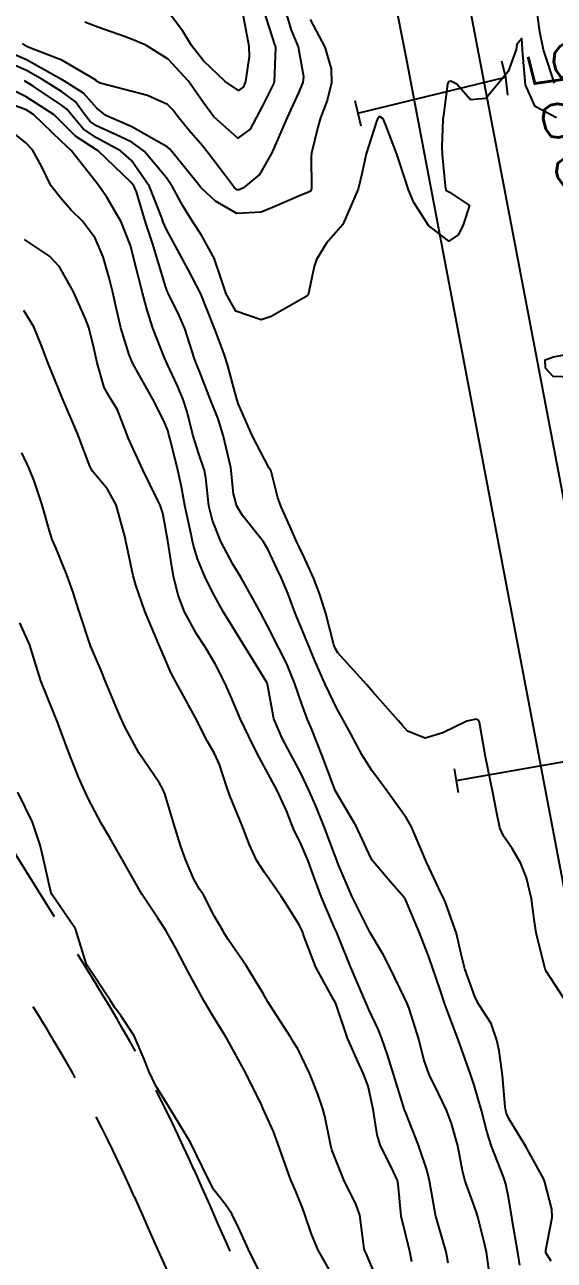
# Model space of a CAD drawing. Header units: metres. Extents: x 298520 to 308411, y 7433745 to 7450750.
# Drawn here: x 300845.5 to 300875.5, y 7447466.7 to 7447536.5 of the extents above; entities that cross this region are included whole.
import ezdxf
from ezdxf.enums import TextEntityAlignment as Align

# ---------------------------------------------------------------- set-up
doc = ezdxf.new("R2010")
doc.units = ezdxf.units.M
doc.header["$LTSCALE"] = 10
doc.linetypes.add('DASHED', pattern=[0.75, 0.5, -0.25])
for name, color, linetype in [('Cotas', 45, 'Continuous'), ('Curvas de Nivel 1m', 11, 'Continuous'), ('Curvas de Nivel 5m', 15, 'Continuous'), ('Linha Férrea', 251, 'TRACKS'), ('Pórtico', 62, 'Continuous'), ('Vias Secundárias', 230, 'DASHED')]:
    doc.layers.add(name, color=color, linetype=linetype)
doc.styles.add('Style-STANDARD', font='STANDARD.shx')
doc.linetypes.add('TRACKS', pattern='A,0.15,[130,ltypeshp.shx,S=0.25,R=0,X=0,Y=0],0.15', length=0.3)

msp = doc.modelspace()

# ---------------------------------------------------------------- linework, layer by layer
at = {"layer": 'Curvas de Nivel 1m', "flags": 128}
for points, elevation in [([(300859.08, 7447537.276), (300859.674, 7447535.387), (300859.71, 7447535.306), (300859.725, 7447535.269), (300859.734, 7447535.207), (300859.661, 7447533.27), (300859.642, 7447533.204), (300858.994, 7447531.912), (300858.665, 7447531.28), (300858.305, 7447530.594), (300857.611, 7447530.09), (300856.245, 7447531.304), (300855.631, 7447532.149), (300855.151, 7447532.83), (300854.802, 7447533.323), (300853.661, 7447534.562), (300852.411, 7447535.353), (300851.676, 7447535.658), (300851.201, 7447535.841), (300849.683, 7447536.357), (300848.945, 7447536.65)], 686), ([(300857.888, 7447537.091), (300858.228, 7447535.284), (300858.245, 7447534.703), (300858.044, 7447533.286), (300857.933, 7447532.995), (300857.638, 7447532.786), (300856.888, 7447533.298), (300855.66, 7447534.456), (300854.981, 7447535.32), (300854.493, 7447536.139), (300853.692, 7447537.212)], 687), ([(300875.525, 7447533.192), (300874.887, 7447535.082), (300874.692, 7447536.094), (300874.562, 7447537.087)], 684), ([(300861.689, 7447536.799), (300862.528, 7447535.231), (300862.881, 7447534.001), (300862.898, 7447533.227), (300862.651, 7447532.211), (300862.291, 7447531.233), (300862.138, 7447530.714), (300861.78, 7447529.238), (300861.761, 7447529.078), (300861.773, 7447527.238), (300861.71, 7447527.1), (300861.571, 7447527.024), (300861.222, 7447526.897), (300859.562, 7447526.168), (300858.932, 7447525.903), (300857.558, 7447525.833), (300856.343, 7447526.524), (300855.572, 7447527.243), (300855.541, 7447527.279), (300855.522, 7447527.311), (300855.234, 7447527.659), (300853.866, 7447529.336), (300853.747, 7447529.48), (300853.605, 7447529.597), (300853.013, 7447529.941), (300851.617, 7447530.725), (300850.14, 7447531.375), (300849.627, 7447531.792), (300848.88, 7447532.636), (300847.643, 7447533.399), (300847.624, 7447533.41), (300845.659, 7447534.515), (300843.811, 7447535.317)], 684), ([(300875.625, 7447531.238), (300874.419, 7447531.877), (300873.87, 7447533.097), (300873.716, 7447535.055), (300873.708, 7447535.099), (300873.702, 7447535.128), (300873.679, 7447535.728), (300873.396, 7447535.383), (300873.34, 7447535.103), (300872.9, 7447533.861), (300872.279, 7447533.114), (300871.988, 7447532.768), (300871.635, 7447532.342), (300870.766, 7447532.265), (300869.996, 7447533.145), (300869.645, 7447533.311), (300869.517, 7447533.279), (300869.464, 7447533.152), (300869.255, 7447531.525), (300869.208, 7447531.154), (300869.137, 7447529.625), (300869.163, 7447529.154), (300869.328, 7447527.401), (300869.365, 7447527.152), (300869.572, 7447527.032), (300870.714, 7447526.282), (300870.337, 7447525.138), (300870.065, 7447524.622), (300869.54, 7447524.26), (300868.393, 7447525.162), (300867.566, 7447526.448), (300867.267, 7447527.173), (300867.116, 7447527.638), (300866.601, 7447529.18), (300865.978, 7447530.827), (300865.818, 7447531.188), (300865.624, 7447531.308), (300865.514, 7447531.192), (300865.457, 7447531.029), (300864.862, 7447529.201), (300864.635, 7447528.157), (300864.416, 7447527.207), (300863.553, 7447525.22), (300862.614, 7447524.152), (300862.048, 7447523.235), (300861.918, 7447522.837), (300861.58, 7447521.239), (300861.545, 7447521.197), (300861.502, 7447521.167), (300861.331, 7447521.073), (300859.49, 7447520.007), (300858.933, 7447519.831), (300857.493, 7447520.314), (300856.94, 7447521.296), (300856.662, 7447522.148), (300856.269, 7447523.303), (300855.542, 7447524.599), (300855.071, 7447525.317), (300854.504, 7447526.267), (300853.915, 7447527.335), (300853.58, 7447527.84), (300852.302, 7447529.353), (300851.608, 7447529.865), (300850.692, 7447530.289), (300849.617, 7447530.792), (300849.262, 7447531.028), (300848.978, 7447531.39), (300848.402, 7447532.17), (300847.636, 7447532.731), (300846.515, 7447533.421), (300845.65, 7447533.923), (300844.808, 7447534.291)], 683), ([(300876.301, 7447481.061), (300875.052, 7447483.007), (300875.015, 7447483.08), (300874.995, 7447483.139), (300874.499, 7447485.086), (300874.383, 7447485.784), (300874.212, 7447487.089), (300873.928, 7447488.274), (300873.622, 7447489.095), (300873.131, 7447489.93), (300872.645, 7447490.614), (300872.431, 7447491.107), (300872.245, 7447492.021), (300872.028, 7447493.111), (300871.725, 7447494.578), (300871.622, 7447495.116), (300871.274, 7447497.058), (300871.253, 7447497.12), (300871.214, 7447497.178), (300871.088, 7447497.249), (300870.551, 7447497.13), (300869.206, 7447496.475), (300868.195, 7447496.168), (300867.207, 7447496.567), (300866.918, 7447496.882), (300866.673, 7447497.178), (300865.237, 7447498.789), (300864.878, 7447499.204), (300863.261, 7447500.99), (300863.125, 7447501.221), (300863.045, 7447501.443), (300862.58, 7447503.227), (300862.246, 7447504.288), (300861.878, 7447505.234), (300861.325, 7447506.481), (300861.077, 7447506.991), (300860.951, 7447507.246), (300860.614, 7447507.981), (300860.048, 7447509.26), (300859.869, 7447509.763), (300859.484, 7447511.268), (300859.452, 7447511.337), (300859.386, 7447511.445), (300858.408, 7447513.28), (300857.633, 7447515.086), (300857.565, 7447515.289), (300857.437, 7447515.748), (300857.013, 7447517.294), (300856.816, 7447517.943), (300856.314, 7447519.302), (300855.522, 7447521.29), (300855.516, 7447521.31), (300855.503, 7447521.335), (300854.818, 7447522.622), (300854.447, 7447523.326), (300853.547, 7447524.968), (300853.383, 7447525.342), (300853.31, 7447525.587), (300852.603, 7447527.35), (300851.595, 7447528.835), (300850.96, 7447529.366), (300849.61, 7447530.115), (300848.849, 7447530.626), (300848.193, 7447531.401), (300847.942, 7447531.721), (300847.628, 7447531.962), (300846.038, 7447533.027), (300845.641, 7447533.282), (300845.544, 7447533.334)], 682), ([(300875.32, 7447466.609), (300875.029, 7447467.078), (300875.025, 7447467.238), (300875.394, 7447469.072), (300875.361, 7447469.546), (300874.97, 7447471.079), (300874.905, 7447471.252), (300873.895, 7447473.09), (300872.948, 7447474.642), (300872.81, 7447474.961), (300872.772, 7447475.103), (300872.729, 7447475.33), (300872.578, 7447477.106), (300872.385, 7447478.498), (300872.255, 7447479.111), (300871.942, 7447480.046), (300871.235, 7447481.127), (300871.029, 7447481.509), (300870.451, 7447483.136), (300870.24, 7447483.959), (300869.966, 7447485.141), (300869.357, 7447486.88), (300869.236, 7447487.149), (300869.097, 7447487.434), (300868.283, 7447489.158), (300867.631, 7447490.672), (300867.431, 7447491.167), (300867.15, 7447491.65), (300866.049, 7447493.187), (300865.675, 7447493.69), (300865.184, 7447494.347), (300864.642, 7447495.206), (300863.996, 7447496.421), (300863.556, 7447497.217), (300863.222, 7447497.82), (300862.539, 7447499.227), (300861.973, 7447500.515), (300861.674, 7447501.236), (300861.277, 7447502.199), (300860.858, 7447503.247), (300860.429, 7447504.378), (300860.052, 7447505.259), (300859.82, 7447505.765), (300859.328, 7447506.819), (300859.061, 7447507.273), (300857.878, 7447508.762), (300857.545, 7447509.288), (300857.37, 7447509.991), (300857.235, 7447511.291), (300857.202, 7447511.476), (300856.779, 7447513.296), (300856.488, 7447514.234), (300856.069, 7447515.304), (300855.448, 7447516.855), (300855.317, 7447517.177), (300855.26, 7447517.313), (300855.149, 7447517.623), (300854.617, 7447519.323), (300854.268, 7447520.106), (300853.665, 7447521.338), (300853.614, 7447521.449), (300853.507, 7447521.733), (300853.015, 7447523.345), (300852.792, 7447524.09), (300852.386, 7447525.352), (300851.865, 7447527.062), (300851.744, 7447527.358), (300851.576, 7447527.589), (300849.697, 7447529.379), (300849.604, 7447529.44), (300848.416, 7447530.203), (300847.619, 7447531.011), (300847.209, 7447531.414), (300845.633, 7447532.425), (300844.963, 7447532.766)], 681), ([(300871.802, 7447466.162), (300871.666, 7447467.118), (300871.514, 7447467.765), (300871.182, 7447469.126), (300871.114, 7447469.355), (300870.891, 7447469.953), (300870.472, 7447471.134), (300870.322, 7447471.726), (300870.049, 7447473.139), (300869.698, 7447474.39), (300869.4, 7447475.146), (300868.966, 7447476.049), (300868.429, 7447477.156), (300868.133, 7447478.017), (300867.837, 7447479.162), (300867.292, 7447480.896), (300867.183, 7447481.168), (300867.028, 7447481.503), (300866.215, 7447483.183), (300865.821, 7447483.949), (300865.073, 7447485.2), (300864.071, 7447487.21), (300863.281, 7447489.058), (300863.218, 7447489.219), (300863.125, 7447489.472), (300862.479, 7447491.227), (300862.002, 7447492.39), (300861.618, 7447493.236), (300861.182, 7447494.163), (300860.814, 7447494.87), (300860.612, 7447495.249), (300860.116, 7447496.17), (300859.636, 7447497.264), (300859.282, 7447499.229), (300859.273, 7447499.27), (300859.264, 7447499.291), (300859.243, 7447499.324), (300858.03, 7447501.282), (300857.281, 7447502.499), (300856.795, 7447503.295), (300856.18, 7447504.425), (300855.744, 7447505.306), (300855.323, 7447506.312), (300855.091, 7447507.074), (300855.04, 7447507.314), (300854.963, 7447507.691), (300854.613, 7447509.321), (300854.427, 7447510.377), (300854.216, 7447511.328), (300853.816, 7447512.924), (300853.706, 7447513.336), (300853.637, 7447513.558), (300853.421, 7447514.119), (300852.805, 7447515.346), (300851.95, 7447516.853), (300851.671, 7447517.358), (300851.46, 7447517.835), (300850.981, 7447519.368), (300850.71, 7447520.586), (300850.54, 7447521.374), (300850.33, 7447522.197), (300849.989, 7447523.383), (300849.539, 7447524.441), (300848.814, 7447525.391), (300848.183, 7447526.025), (300847.566, 7447526.709), (300847.034, 7447527.415), (300846.497, 7447528.513), (300845.994, 7447529.426), (300845.607, 7447529.823), (300844.723, 7447530.552)], 679), ([(300869.5, 7447466.497), (300869.393, 7447467.145), (300868.88, 7447468.9), (300868.814, 7447469.151), (300868.794, 7447469.24), (300868.453, 7447471.154), (300868.294, 7447471.774), (300867.83, 7447473.161), (300867.115, 7447475.005), (300867.042, 7447475.169), (300866.956, 7447475.402), (300866.41, 7447477.179), (300866.079, 7447478.269), (300865.748, 7447479.189), (300865.537, 7447479.721), (300865.019, 7447480.845), (300864.862, 7447481.202), (300864.734, 7447481.497), (300864.003, 7447483.211), (300863.258, 7447485.031), (300863.178, 7447485.219), (300863.075, 7447485.451), (300862.323, 7447487.228), (300861.842, 7447488.503), (300861.576, 7447489.235), (300861.133, 7447490.292), (300860.812, 7447490.917), (300860.672, 7447491.247), (300860.382, 7447492.024), (300859.81, 7447493.26), (300859.589, 7447493.676), (300859.184, 7447494.401), (300858.71, 7447495.275), (300858.222, 7447496.26), (300857.744, 7447497.285), (300857.231, 7447498.486), (300856.865, 7447499.296), (300856.324, 7447500.374), (300855.783, 7447501.305), (300855.274, 7447502.077), (300854.58, 7447503.321), (300854.237, 7447504.261), (300853.976, 7447505.33), (300853.869, 7447505.882), (300853.651, 7447507.335), (300853.356, 7447508.892), (300853.215, 7447509.341), (300853.09, 7447509.618), (300852.24, 7447511.351), (300851.41, 7447513.145), (300851.325, 7447513.361), (300850.79, 7447514.733), (300850.407, 7447515.375), (300850.054, 7447515.996), (300849.641, 7447517.387), (300849.466, 7447518.24), (300849.169, 7447519.393), (300848.998, 7447519.884), (300848.318, 7447521.402), (300847.517, 7447522.812), (300846.948, 7447523.416), (300845.537, 7447524.366)], 678), ([(300867.446, 7447466.572), (300867.328, 7447467.165), (300866.881, 7447469), (300866.847, 7447469.135), (300866.84, 7447469.171), (300866.683, 7447470.955), (300866.633, 7447471.174), (300866.397, 7447471.691), (300865.663, 7447473.189), (300865.492, 7447473.745), (300865.266, 7447475.195), (300864.972, 7447476.499), (300864.721, 7447477.203), (300864.472, 7447477.721), (300863.801, 7447479.212), (300863.178, 7447481.061), (300863.122, 7447481.219), (300863.026, 7447481.409), (300862.024, 7447483.23), (300861.353, 7447484.954), (300861.257, 7447485.238), (300861.077, 7447485.627), (300860.454, 7447486.617), (300860.037, 7447487.256), (300859.112, 7447488.575), (300858.659, 7447489.275), (300858.264, 7447490.146), (300857.823, 7447491.283), (300857.167, 7447492.883), (300857.017, 7447493.292), (300856.568, 7447494.681), (300856.284, 7447495.304), (300855.884, 7447495.994), (300855.213, 7447497.32), (300854.11, 7447499.331), (300853.808, 7447499.891), (300853.261, 7447501.172), (300853.192, 7447501.341), (300853.137, 7447501.469), (300852.346, 7447503.349), (300851.831, 7447504.831), (300851.692, 7447505.356), (300851.33, 7447507.043), (300851.271, 7447507.299), (300851.26, 7447507.361), (300851.246, 7447507.45), (300850.723, 7447509.37), (300850.236, 7447510.241), (300849.382, 7447511.276), (300849.304, 7447511.391), (300849.234, 7447511.543), (300848.537, 7447513.399), (300847.852, 7447514.983), (300847.664, 7447515.408), (300847.439, 7447515.97), (300846.857, 7447517.416), (300846.486, 7447518.401), (300846.07, 7447519.424), (300845.492, 7447520.342)], 677), ([(300876.958, 7447516.568), (300875.448, 7447516.625), (300875, 7447517.085), (300874.983, 7447517.561), (300875.463, 7447517.729), (300876.592, 7447517.937)], 683), ([(300865.656, 7447465.188), (300864.861, 7447467.045), (300864.791, 7447467.201), (300864.759, 7447467.306), (300864.509, 7447469.204), (300864.296, 7447469.799), (300863.608, 7447471.213), (300862.928, 7447472.899), (300862.842, 7447473.221), (300862.526, 7447474.803), (300862.417, 7447475.225), (300862.134, 7447476.06), (300861.657, 7447477.233), (300860.997, 7447478.608), (300860.757, 7447479), (300860.595, 7447479.246), (300859.976, 7447480.219), (300859.308, 7447481.266), (300859.03, 7447481.735), (300858.095, 7447483.28), (300857.068, 7447484.798), (300856.875, 7447485.097), (300856.755, 7447485.295), (300856.286, 7447486.1), (300855.655, 7447487.312), (300855.433, 7447487.642), (300855.112, 7447488.202), (300854.643, 7447489.325), (300854.355, 7447490.103), (300853.983, 7447491.332), (300853.477, 7447493.028), (300853.351, 7447493.338), (300853.176, 7447493.631), (300852.007, 7447495.352), (300851.207, 7447496.817), (300851.041, 7447497.193), (300850.969, 7447497.364), (300850.784, 7447497.802), (300850.126, 7447499.377), (300849.872, 7447500.003), (300849.263, 7447501.39), (300848.618, 7447503.397), (300848.29, 7447504.414), (300847.942, 7447505.404), (300847.328, 7447506.895), (300847.109, 7447507.412), (300846.986, 7447507.766), (300846.513, 7447509.419), (300846.08, 7447510.719), (300845.796, 7447511.426), (300845.396, 7447512.305)], 676), ([(300858.844, 7447465.977), (300858.215, 7447467.276), (300857.65, 7447468.508), (300857.264, 7447469.286), (300856.888, 7447469.828), (300856.245, 7447470.648), (300855.905, 7447471.305), (300854.933, 7447473.32), (300853.709, 7447475.332), (300852.971, 7447476.524), (300852.563, 7447477.344), (300852.315, 7447478.022), (300851.75, 7447479.353), (300851.014, 7447480.458), (300850.627, 7447480.974), (300850.375, 7447481.37), (300849.053, 7447483.39), (300848.427, 7447485.396), (300847.101, 7447487.315), (300847.047, 7447487.411), (300847.024, 7447487.491), (300846.591, 7447489.415), (300846.423, 7447490.124), (300845.989, 7447491.422), (300845.168, 7447493.116)], 674)]:
    msp.add_lwpolyline(points, dxfattribs=dict(at, elevation=elevation))
at = {"layer": 'Curvas de Nivel 5m', "flags": 128}
for points, elevation in [([(300860.308, 7447537.261), (300860.625, 7447536.198), (300861.021, 7447535.25), (300861.322, 7447533.571), (300861.282, 7447533.245), (300861.039, 7447532.651), (300860.394, 7447531.258), (300859.605, 7447529.441), (300859.551, 7447529.323), (300859.529, 7447529.271), (300858.828, 7447528.034), (300857.917, 7447527.287), (300857.684, 7447527.176), (300857.572, 7447527.175), (300857.424, 7447527.291), (300856.846, 7447528.035), (300855.882, 7447529.307), (300855.606, 7447529.654), (300854.842, 7447530.548), (300854.2, 7447531.331), (300853.957, 7447531.665), (300853.629, 7447531.996), (300852.492, 7447532.494), (300851.637, 7447532.734), (300849.817, 7447533.203), (300849.642, 7447533.303), (300849.599, 7447533.337), (300849.548, 7447533.381), (300847.659, 7447534.495), (300845.942, 7447535.154), (300845.671, 7447535.269), (300845.432, 7447535.434)], 685), ([(300873.56, 7447466.385), (300873.45, 7447467.094), (300873.146, 7447468.831), (300873.104, 7447469.098), (300872.895, 7447470.325), (300872.759, 7447470.96), (300872.727, 7447471.103), (300872.637, 7447471.374), (300871.95, 7447473.115), (300871.701, 7447473.879), (300871.392, 7447475.123), (300870.974, 7447476.568), (300870.776, 7447477.132), (300870.664, 7447477.455), (300870.073, 7447479.139), (300869.475, 7447480.689), (300869.311, 7447481.147), (300869.036, 7447482.002), (300868.641, 7447483.154), (300868.404, 7447483.812), (300867.877, 7447485.162), (300867.092, 7447487.055), (300867.048, 7447487.126), (300867.006, 7447487.171), (300866.32, 7447487.966), (300865.266, 7447489.198), (300865.198, 7447489.273), (300865.125, 7447489.402), (300864.305, 7447491.208), (300863.171, 7447493.115), (300863.114, 7447493.221), (300863.072, 7447493.323), (300862.363, 7447495.228), (300861.783, 7447496.658), (300861.543, 7447497.237), (300861.226, 7447498.091), (300860.823, 7447499.246), (300860.369, 7447500.368), (300859.921, 7447501.26), (300859.282, 7447502.517), (300858.892, 7447503.274), (300858.407, 7447504.173), (300857.774, 7447505.285), (300857.32, 7447506.01), (300856.642, 7447507.297), (300856.171, 7447508.481), (300855.967, 7447509.304), (300855.799, 7447510.886), (300855.722, 7447511.307), (300855.397, 7447512.256), (300855.06, 7447513.315), (300854.734, 7447514.629), (300854.516, 7447515.324), (300854.196, 7447516.084), (300853.617, 7447517.338), (300853.458, 7447517.682), (300852.791, 7447519.347), (300852.475, 7447520.369), (300852.21, 7447521.353), (300851.758, 7447523.12), (300851.702, 7447523.358), (300851.533, 7447524.02), (300851.011, 7447525.365), (300850.223, 7447526.717), (300849.759, 7447527.378), (300849.577, 7447527.626), (300848.172, 7447529.401), (300847.876, 7447529.676), (300847.608, 7447529.919), (300846.046, 7447531.426), (300845.625, 7447531.685), (300844.342, 7447532.161)], 680), ([(300862.845, 7447466.013), (300862.159, 7447467.231), (300861.771, 7447468.136), (300861.403, 7447469.242), (300861.269, 7447469.626), (300860.896, 7447470.52), (300860.584, 7447471.253), (300860.393, 7447471.773), (300859.873, 7447473.261), (300859.618, 7447473.938), (300859.02, 7447475.269), (300858.955, 7447475.414), (300858.035, 7447477.279), (300857.002, 7447479.164), (300856.953, 7447479.242), (300856.925, 7447479.291), (300856.185, 7447480.473), (300855.705, 7447481.31), (300855.041, 7447482.513), (300854.604, 7447483.324), (300854.091, 7447484.302), (300853.518, 7447485.336), (300853.083, 7447486), (300852.183, 7447487.349), (300851.122, 7447489.223), (300851.073, 7447489.312), (300851.047, 7447489.361), (300850.345, 7447490.582), (300849.871, 7447491.379), (300849.163, 7447492.722), (300848.858, 7447493.393), (300848.602, 7447493.973), (300848.023, 7447495.402), (300847.324, 7447497.296), (300847.276, 7447497.409), (300847.215, 7447497.556), (300846.463, 7447499.418), (300846.108, 7447500.568), (300845.837, 7447501.424), (300845.282, 7447502.694)], 675)]:
    msp.add_lwpolyline(points, dxfattribs=dict(at, elevation=elevation))
at = {"layer": 'Linha Férrea', "flags": 128}
for points in [[(298729.261, 7450749.95), (298734.809, 7450730.65), (298742.343, 7450703.451), (298750.119, 7450676.237), (298757.889, 7450649.199), (298765.189, 7450623.712), (298769.985, 7450606.424), (298776.494, 7450583.287), (298783.055, 7450560.248), (298788.164, 7450542.214), (298793.821, 7450521.584), (298798.125, 7450506.606), (298804.386, 7450484.418), (298809.295, 7450466.837), (298814.551, 7450448.858), (298819.559, 7450431.225), (298826.267, 7450408.649), (298831.926, 7450389.314), (298837.135, 7450370.779), (298842.092, 7450352.398), (298847.802, 7450331.823), (298852.149, 7450316.412), (298858.34, 7450294.769), (298862.969, 7450278.965), (298867.952, 7450260.088), (298870.924, 7450249.95), (298873.722, 7450238.982), (298878.355, 7450222.697), (298882.025, 7450210.358), (298885.603, 7450197.651), (298890.189, 7450181.049), (298894.637, 7450166.006), (298898.995, 7450149.812), (298904.361, 7450131.79), (298908.122, 7450117.709), (298911.93, 7450103.946), (298916.104, 7450089.039), (298920.554, 7450073.399), (298923.212, 7450064.319), (298926.468, 7450052.577), (298930.321, 7450038.956), (298934.723, 7450023.223), (298938.252, 7450011.622), (298941.509, 7449999.193), (298944.399, 7449989.651), (298947.701, 7449977.682), (298952.335, 7449961.49), (298956.967, 7449946.581), (298961.92, 7449929.017), (298965.909, 7449915.258), (298970.082, 7449900.905), (298973.936, 7449887.787), (298977.788, 7449874.853), (298981.549, 7449862.469), (298986.366, 7449847.197), (298989.852, 7449836.37), (298994.575, 7449822.337), (298999.437, 7449807.292), (299004.068, 7449794.269), (299008.7, 7449781.657), (299013.057, 7449770.328), (299018.285, 7449757.718), (299022.322, 7449748.037), (299026.817, 7449737.63), (299031.861, 7449726.852), (299036.814, 7449716.896), (299043.096, 7449705.205), (299047.821, 7449696.534), (299054.335, 7449685.572), (299060.664, 7449675.852), (299069.469, 7449663.104), (299077.541, 7449652.872), (299085.429, 7449643.336), (299089.832, 7449637.784), (299098.728, 7449628.561), (299107.993, 7449618.793), (299117.442, 7449610.031), (299127.077, 7449601.223), (299138.453, 7449591.782), (299150.409, 7449582.651), (299162.779, 7449573.982), (299174.004, 7449567.002), (299185.962, 7449560.295), (299199.698, 7449553.222), (299213.253, 7449547.024), (299227.033, 7449541.5), (299241.999, 7449536.525), (299258.424, 7449531.831), (299277.224, 7449527.814), (299295.935, 7449525.032), (299311.589, 7449523.57), (299326.876, 7449522.883), (299340.975, 7449522.747), (299353.572, 7449523.111), (299369.274, 7449524.069), (299382.826, 7449525.211), (299396.609, 7449526.717), (299414.178, 7449529.501), (299430.969, 7449532.603), (299440.142, 7449534.839), (299451.094, 7449537.487), (299469.666, 7449542.917), (299486.963, 7449547.755), (299510.376, 7449554.83), (299531.414, 7449561.037), (299544.903, 7449564.894), (299559.186, 7449569.068), (299590.197, 7449576.665), (299616.417, 7449582.259), (299645.03, 7449585.805), (299675.251, 7449587.635), (299705.522, 7449586.259), (299732.882, 7449582.825), (299762.581, 7449576.088), (299791.888, 7449566.944), (299816.217, 7449556.896), (299840.774, 7449544.781), (299859.676, 7449534.387), (299878.529, 7449521.308), (299897.376, 7449507.135), (299919.538, 7449486.991), (299927.658, 7449478.626), (299947.133, 7449456.962), (299961.499, 7449437.961), (299971.137, 7449424.784), (299981.869, 7449408.322), (299997.595, 7449383.682), (300016.228, 7449354.96), (300035.864, 7449324.687), (300055.136, 7449295.587), (300073.232, 7449268.397), (300085.868, 7449249.95), (300089.501, 7449244.778), (300101.211, 7449227.647), (300111.197, 7449214.14), (300124.752, 7449194.736), (300135.909, 7449179.759), (300148.296, 7449162.129), (300160.805, 7449144.566), (300173.129, 7449128.481), (300185.523, 7449112.088), (300198.402, 7449095.758), (300207.462, 7449083.98), (300220.094, 7449068.515), (300233.468, 7449051.744), (300246.778, 7449035.349), (300263.478, 7449015.076), (300277.526, 7448998.444), (300292.814, 7448981.501), (300306.688, 7448964.856), (300324.623, 7448944.393), (300340.398, 7448926.517), (300357.9, 7448907.843), (300372.755, 7448891.817), (300392.041, 7448871.054), (300410.717, 7448852.066), (300427.475, 7448834.137), (300439.245, 7448822.858), (300454.898, 7448806.525), (300473.448, 7448788.164), (300493.111, 7448768.808), (300511.705, 7448749.95), (300518.198, 7448743.612), (300525.672, 7448735.984), (300530.889, 7448730.361), (300538.141, 7448723.284), (300543.771, 7448717.624), (300548.924, 7448711.903), (300554.778, 7448706.093), (300562.444, 7448698.573), (300570.483, 7448690.198), (300580.06, 7448680.508), (300590.013, 7448670.628), (300599.102, 7448661.391), (300608.565, 7448651.702), (300616.68, 7448643.32), (300625.581, 7448633.859), (300633.62, 7448625.859), (300641.21, 7448617.858), (300649.582, 7448609.897), (300659.386, 7448599.72), (300667.387, 7448591.231), (300676.098, 7448582.784), (300683.871, 7448574.669), (300691.725, 7448567.153), (300703.33, 7448554.876), (300711.744, 7448546.351), (300718.093, 7448539.767), (300726.506, 7448530.983), (300733.153, 7448523.695), (300741.152, 7448514.418), (300747.426, 7448507.242), (300750.054, 7448504.018), (300758.169, 7448493.99), (300764.854, 7448485.238), (300772.251, 7448475.55), (300781.114, 7448462.855), (300788.178, 7448452.147), (300795.99, 7448439.115), (300802.712, 7448427.661), (300809.137, 7448414.665), (300814.959, 7448402.42), (300819.763, 7448391.601), (300824.722, 7448378.533), (300829.079, 7448366.59), (300833.249, 7448353.858), (300836.592, 7448342.438), (300839.822, 7448330.572), (300842.678, 7448317.912), (300845.758, 7448304.202), (300848.387, 7448291.169), (300849.927, 7448279.903), (300851.843, 7448266.756), (300852.632, 7448254.174), (300852.974, 7448249.95), (300853.718, 7448237.64), (300853.896, 7448226.066), (300854.164, 7448215.145), (300853.836, 7448203.832), (300853.598, 7448192.905), (300852.795, 7448182.25), (300851.991, 7448170.79), (300850.801, 7448159.302), (300849.223, 7448146.768), (300848.151, 7448135.486), (300846.96, 7448124.114), (300845.442, 7448113.546), (300844.222, 7448102.204), (300842.288, 7448090.385), (300840.978, 7448078.33), (300839.608, 7448068.386), (300838.209, 7448056.39), (300836.541, 7448045.166), (300835.023, 7448032.665), (300833.535, 7448020.341), (300832.284, 7448009.205), (300831.094, 7447998.637), (300829.874, 7447985.926), (300828.432, 7447973.713), (300826.546, 7447955.639), (300825.162, 7447943.391), (300824.986, 7447942.247), (300823.836, 7447930.96), (300822.657, 7447919.829), (300821.593, 7447909.075), (300820.243, 7447895.408), (300819.533, 7447885.934), (300818.679, 7447872.07), (300818.298, 7447858.799), (300817.927, 7447851.916), (300817.786, 7447841.862), (300817.933, 7447833.489), (300818.516, 7447815.843), (300820.361, 7447795.876), (300822.449, 7447776.733), (300825.922, 7447758.996), (300827.722, 7447750.217), (300828.687, 7447743.229), (300830.467, 7447731.539), (300833.751, 7447711.152), (300838.977, 7447681.969), (300842.161, 7447664.851), (300846.249, 7447643.566), (300856.898, 7447587.933), (300861.3, 7447564.706), (300863.731, 7447552.015), (300867.081, 7447534.8), (300870.251, 7447518.153), (300879.139, 7447471.406), (300882.717, 7447452.426), (300886.196, 7447433.436), (300890.621, 7447408.952), (300893.065, 7447393.996), (300894.895, 7447382.534), (300896.018, 7447374.923), (300897.056, 7447367.88), (300898.671, 7447355.202), (300899.884, 7447344.173), (300901.155, 7447328.57), (300902.425, 7447306.17), (300902.632, 7447290.927), (300902.643, 7447274.906), (300901.209, 7447249.806), (300899.894, 7447235.454), (300897.424, 7447214.973), (300896.24, 7447207.108, -0.017609), (300893.245, 7447191.067), (300890.79, 7447180.008), (300886.347, 7447162.337), (300883.122, 7447151.267), (300877.521, 7447133.871), (300873.858, 7447123.752), (300865.532, 7447103.056), (300859.822, 7447090.388), (300850.503, 7447071.406), (300846.315, 7447063.106), (300836.805, 7447045.834), (300827.664, 7447031.197), (300815.395, 7447013.014), (300803.069, 7446996.228), (300792.968, 7446983.245), (300781.446, 7446969.292), (300759.63, 7446945.435), (300748.36, 7446933.669), (300737.301, 7446922.447), (300720.178, 7446905.644), (300707.821, 7446893.561), (300697.057, 7446883.028), (300686.376, 7446872.224), (300676.506, 7446862.329), (300660.145, 7446845.845), (300651.989, 7446837.638), (300637.917, 7446823.835), (300624.102, 7446810.419), (300614.955, 7446801.573), (300610.107, 7446796.538), (300599.124, 7446785.64, 0.017844), (300588.776, 7446774.611), (300582.973, 7446768.596), (300572.807, 7446757.15), (300570.635, 7446754.423, -0.018804), (300566.868, 7446749.902, -0.021463), (300565.197, 7446747.771, 0.014089), (300560.744, 7446742.236), (300556.818, 7446737.065), (300549.018, 7446726.402), (300544.903, 7446720.152), (300542.989, 7446717.435), (300540.702, 7446714.014), (300534.516, 7446704.131), (300528.813, 7446694.775), (300525.37, 7446688.688), (300519.775, 7446678.443, 0.017217), (300513.559, 7446666.068), (300510.115, 7446659.471), (300505.35, 7446648.44), (300501.39, 7446638.953, 0.017957), (300498.447, 7446631.125), (300492.383, 7446614.647), (300488.086, 7446600.958), (300484.889, 7446590.082), (300482.448, 7446580.533), (300479.028, 7446566.174), (300474.999, 7446546.195), (300472.245, 7446530.076), (300469.723, 7446510.133), (300467.649, 7446494.09), (300465.343, 7446472.628), (300462.509, 7446448.283), (300460.589, 7446427.75), (300458.173, 7446403.459), (300455.716, 7446377.743), (300453.679, 7446357.578), (300451.179, 7446331.957), (300448.408, 7446302.907), (300446.096, 7446278.461), (300443.948, 7446255.986), (300443.327, 7446249.95), (300441.921, 7446236.026), (300439.714, 7446214.959), (300437.145, 7446189.663), (300434.772, 7446164.489), (300432.986, 7446145.942), (300427.675, 7446092.019), (300425.457, 7446069.071), (300422.052, 7446034.05), (300420.454, 7446017.74), (300416.946, 7445981.751), (300414.159, 7445952.95), (300410.686, 7445916.311), (300408.437, 7445891.812), (300405.718, 7445868.171), (300403.766, 7445842.739), (300401.654, 7445818.651), (300400.337, 7445806.143), (300399.876, 7445801.282), (300399.266, 7445794.558)], [(298905.363, 7450145.031), (298910.207, 7450124.873), (298915.002, 7450108.012), (298921.739, 7450085.266), (298926.98, 7450064.83), (298931.003, 7450051.742), (298934.224, 7450039.953), (298937.65, 7450027.983), (298940.458, 7450017.786), (298943.206, 7450008.624), (298945.866, 7449998.811), (298948.85, 7449988.084), (298952.218, 7449977.183), (298954.849, 7449967.637), (298957.892, 7449956.733), (298961.763, 7449943.848), (298964.896, 7449932.558), (298968.973, 7449920.293), (298972.372, 7449908.382), (298975.8, 7449896.208), (298979.287, 7449884.682), (298982.035, 7449875.079), (298985.463, 7449863.464), (298988.891, 7449853.475), (298994.252, 7449836.792), (298999.642, 7449820.007), (299004.122, 7449806.223), (299009.577, 7449791.55), (299017.072, 7449771.922), (299023.852, 7449755.78), (299031.351, 7449735.099), (299042.615, 7449714.768), (299049.157, 7449702.257), (299057.947, 7449687.795), (299067.128, 7449674.025), (299074.388, 7449663.764), (299083.266, 7449652.271), (299093.226, 7449640.21), (299104.865, 7449628.3), (299116.059, 7449616.929), (299127.188, 7449606.965), (299134.846, 7449600.398), (299146.061, 7449590.999), (299159.8, 7449581.134), (299172.881, 7449572.672), (299188.754, 7449563.553), (299203.487, 7449555.781), (299219.692, 7449548.782), (299229.285, 7449544.979), (299249.695, 7449538.196), (299264.418, 7449534.22), (299286.841, 7449530.183), (299305.276, 7449527.832), (299319.472, 7449527.113), (299340.209, 7449526.73), (299362.575, 7449527.496), (299380.335, 7449528.889), (299402.027, 7449531.43), (299418.393, 7449534.55), (299439.271, 7449538.773), (299455.546, 7449542.61), (299468.219, 7449546.447), (299486.071, 7449551.679), (299502.678, 7449556.429), (299521.873, 7449562.476), (299544.903, 7449569.511), (299558.765, 7449572.874), (299572.65, 7449576.475), (299589.389, 7449580.647), (299603.615, 7449583.903), (299623.713, 7449587.445), (299640.449, 7449589.67), (299657.813, 7449590.983), (299675.925, 7449591.554), (299694.255, 7449591.042), (299708.541, 7449590.126), (299722.182, 7449588.244), (299738.919, 7449585.56), (299759.653, 7449580.821), (299775.25, 7449576.474), (299786.436, 7449572.94), (299797.015, 7449569.282), (299807.003, 7449565.52), (299816.424, 7449561.561), (299823.596, 7449557.979), (299834.148, 7449553.022), (299842.943, 7449548.641), (299850.946, 7449544.045), (299857.58, 7449540.07), (299867.592, 7449534.039), (299879.685, 7449526.144), (299888.765, 7449519.647), (299901.686, 7449509.708), (299911.305, 7449500.703), (299920.635, 7449492.515), (299928.708, 7449484.626), (299935.814, 7449476.733), (299943.925, 7449467.258), (299951.104, 7449459.003), (299957.671, 7449450.784), (299963.484, 7449442.67), (299970.77, 7449432.303), (299976.475, 7449423.904), (299982.432, 7449414.862), (299988.891, 7449404.85), (299995.852, 7449394.443), (300002.312, 7449383.928), (300010.887, 7449370.223), (300018.781, 7449358.239), (300026.569, 7449345.892), (300033.388, 7449335.88), (300041.176, 7449324.037), (300049.358, 7449311.838), (300057.288, 7449299.745), (300065.47, 7449287.364), (300073.508, 7449275.701), (300081.011, 7449264.541), (300090.196, 7449251.298), (300091.164, 7449249.95), (300100.525, 7449236.167), (300109.403, 7449223.951), (300117.162, 7449213.187), (300127.336, 7449198.457), (300139.6, 7449181.446), (300149.952, 7449166.72), (300159.813, 7449153.466), (300168.75, 7449141.382), (300179.779, 7449126.346), (300190.932, 7449112.414), (300203.876, 7449095.222), (300217.308, 7449078.587), (300230.374, 7449062.005), (300242.887, 7449046.162), (300256.877, 7449029.774), (300272.777, 7449010.921), (300288.309, 7448992.868), (300306.303, 7448971.97), (300322.512, 7448953.54), (300337.055, 7448937.024), (300349.196, 7448923.521), (300363.433, 7448907.803), (300372.178, 7448898.27), (300387.649, 7448881.624), (300402.322, 7448866.086), (300417.298, 7448851.105), (300428.763, 7448838.962), (300440.716, 7448827.379), (300454.398, 7448813.148), (300467.461, 7448800.639), (300481.638, 7448785.533), (300502.227, 7448765.254), (300514.06, 7448753.852), (300517.826, 7448749.95), (300528.275, 7448738.976), (300540.783, 7448726.333), (300551.364, 7448715.261), (300568.358, 7448698.083), (300580.431, 7448686.447), (300591.073, 7448675.242), (300605.822, 7448659.996), (300619.827, 7448645.871), (300631.531, 7448633.85), (300641.93, 7448623.388), (300651.196, 7448614.132), (300663.21, 7448601.736), (300675.654, 7448588.967), (300686.366, 7448579.136), (300697.132, 7448567.001), (300714.307, 7448549.82), (300728.065, 7448535.254), (300742.189, 7448519.954), (300754.02, 7448506), (300763.608, 7448493.67), (300772.134, 7448482.969), (300781.594, 7448469.905), (300789.873, 7448457.453), (300798.087, 7448444.138), (300806.367, 7448430.378), (300809.353, 7448423.731), (300815.826, 7448410.715), (300822.176, 7448396.83), (300827.777, 7448382.459), (300832.26, 7448369.325), (300838.297, 7448352.647), (300842.655, 7448335.903), (300846.951, 7448318.72), (300850.061, 7448305.153), (300853.485, 7448286.05), (300855.912, 7448269.922), (300857.341, 7448249.95), (300858.33, 7448231.606), (300857.942, 7448206.205), (300856.925, 7448178.368), (300854.333, 7448156.855), (300851.333, 7448129.708), (300849.095, 7448108.502), (300845.739, 7448085.317), (300843.044, 7448064.17), (300840.396, 7448043.097), (300838.567, 7448030.951), (300837.041, 7448016.016), (300835.11, 7447994.958), (300832.975, 7447975.28), (300830.738, 7447953.623), (300829.108, 7447937.188), (300828.366, 7447933.435), (300827.045, 7447924.743), (300825.629, 7447910.191), (300824.268, 7447895.589), (300822.966, 7447881.617), (300821.953, 7447863.074), (300821.73, 7447846.352), (300821.738, 7447838.346), (300822.298, 7447822.796), (300823.264, 7447806.625), (300824.128, 7447792.391), (300826.211, 7447777.691), (300829.715, 7447760.435), (300831.501, 7447751.07), (300833.495, 7447738.255), (300836.415, 7447720.056), (300862.711, 7447579.549), (300879.787, 7447489.912), (300882.904, 7447473.371), (300886.736, 7447453.399), (300891.84, 7447425.61), (300894.824, 7447408.419), (300897.501, 7447392.308), (300900.259, 7447374.699), (300902.627, 7447356.768), (300903.989, 7447344.999), (300904.86, 7447335.88), (300905.847, 7447322.28), (300906.291, 7447313.022), (300906.573, 7447308.418), (300906.759, 7447298.893), (300906.88, 7447292.725, -0.006984), (300906.844, 7447284.829), (300906.695, 7447276.838), (300906.36, 7447267.883), (300905.744, 7447256.667), (300905.23, 7447249.95), (300904.292, 7447239.525), (300903.012, 7447227.25), (300901.034, 7447212.309), (300899.543, 7447202.921, -0.011988), (300897.909, 7447194.02), (300894.997, 7447180.769), (300891.356, 7447165.387), (300887.457, 7447151.115), (300883.301, 7447137.652), (300876.75, 7447119.219), (300874.099, 7447111.988), (300871.749, 7447106.138, -0.018309), (300868.914, 7447099.764, 0.011681), (300865.826, 7447093.061), (300860.469, 7447081.825), (300851.72, 7447064.422), (300846.208, 7447053.937), (300843.033, 7447048.479), (300836.89, 7447038.137), (300827.206, 7447022.921), (300821.11, 7447014.014), (300814.857, 7447005.089), (300809.628, 7446998.099), (300801.236, 7446986.884), (300791.122, 7446974.407), (300781.425, 7446962.969), (300774.943, 7446955.767), (300762.88, 7446942.762), (300751.299, 7446930.933), (300734.873, 7446914.565), (300727.949, 7446907.628), (300717.868, 7446897.443), (300705.6, 7446885.783), (300698.716, 7446879.048), (300668.127, 7446848.06), (300640.994, 7446821.407), (300627.442, 7446808.23), (300610.345, 7446790.697), (300597.443, 7446778.155), (300592.334, 7446772.486), (300571.229, 7446748.595), (300567.705, 7446744.65), (300564.743, 7446740.8), (300562.62, 7446737.769), (300551.356, 7446722.391), (300544.903, 7446712.981), (300541.869, 7446707.917), (300539.497, 7446704.103, 0.003437), (300530.37, 7446689.205, 0.010632), (300522.744, 7446675.931, 0.016565), (300518.05, 7446666.625, -0.011698), (300511.771, 7446653.868, 0.029635), (300510.132, 7446650.211), (300505.481, 7446638.898), (300500.314, 7446625.471), (300492.316, 7446601.197), (300488.229, 7446587.047), (300485.297, 7446575.185), (300482.347, 7446562.473), (300481.087, 7446556.089, 0.004599), (300479.148, 7446545.763), (300476.443, 7446530.265), (300474.645, 7446518.085), (300472.755, 7446502.987), (300471.297, 7446490.618), (300469.17, 7446472.092), (300467.901, 7446459.793), (300466.767, 7446449.806), (300465.445, 7446435.701), (300463.191, 7446412.592), (300462.659, 7446405.266), (300461.606, 7446397.228), (300459.608, 7446375.419), (300458.167, 7446361.3), (300456.938, 7446349.283), (300454.601, 7446324.341), (300452.383, 7446301.27), (300450.408, 7446280.731), (300448.612, 7446261.944), (300447.444, 7446249.79), (300445.943, 7446235.321), (300443.682, 7446213.965), (300443.009, 7446207.561), (300441.275, 7446189.511), (300439.198, 7446168.049), (300436.473, 7446140.607), (300434.029, 7446115.856), (300431.015, 7446085.098), (300427.797, 7446052.837), (300425.199, 7446025.415), (300423.636, 7446009.727), (300422.457, 7445994.573), (300421.615, 7445989.53), (300419.286, 7445963.664), (300415.807, 7445928.192), (300414.69, 7445917.527), (300413.782, 7445904.921), (300412.247, 7445888.391), (300411.949, 7445886.157), (300411.266, 7445881.618), (300410.692, 7445876.189), (300409.038, 7445857.286), (300407.606, 7445838.578), (300405.212, 7445812.517), (300404.532, 7445804.524), (300403.437, 7445794.141)]]:
    msp.add_lwpolyline(points, format="xyb", dxfattribs=at)
at = {"layer": 'Pórtico'}
for points in [[(300872.516, 7447534.456), (300872.754, 7447533.54), (300872.855, 7447532.522)], [(300864.399, 7447531.505), (300872.754, 7447533.54)], [(300864.229, 7447532.217), (300864.569, 7447530.792)], [(300869.951, 7447493.778), (300880.373, 7447495.606)], [(300869.838, 7447494.449), (300870.063, 7447493.106)]]:
    msp.add_lwpolyline(points, dxfattribs=at)
at = {"layer": 'Vias Secundárias'}
for points in [[(300776.612, 7447532.272), (300785.238, 7447518.919, 0.131457), (300789.303, 7447515.237, 0.129168), (300790.811, 7447514.904, 0.018891), (300806.505, 7447516.117, -0.010963), (300815.816, 7447516.986, -0.172707), (300827.411, 7447513.764, -0.127583), (300831.353, 7447509.123, 0.085169), (300833.738, 7447505.783, 0.066436), (300834.748, 7447504.83, -0.059916), (300836.649, 7447503.081), (300849.606, 7447482.237, -0.035602), (300855.129, 7447471.755, 0.006868), (300862.4, 7447455.798, -0.072685), (300866.104, 7447443.66, 0.033106), (300870.158, 7447425.29, -0.035605), (300876.621, 7447395.298, 0.027299), (300883.522, 7447360.475, 0.776562)], [(300773.524, 7447530.234), (300782.13, 7447516.911, 0.131457), (300787.613, 7447511.946, 0.129168), (300790.957, 7447511.207, 0.016741), (300805.117, 7447512.24), (300809.711, 7447512.178, -0.013187), (300815.558, 7447511.944, -0.183622), (300822.515, 7447508.758, 0.010207), (300832.709, 7447498.828, -0.002077), (300838.091, 7447493.754), (300846.464, 7447480.284, -0.035602), (300851.742, 7447470.267, 0.006868), (300859.055, 7447454.218, -0.072685), (300862.446, 7447443.103, 0.033106), (300866.606, 7447424.255, -0.035605), (300872.958, 7447394.777, 0.027299), (300879.937, 7447359.558)]]:
    msp.add_lwpolyline(points, format="xyb", dxfattribs=at)

# ---------------------------------------------------------------- texts
at = {"layer": 'Cotas', "style": 'Style-STANDARD'}
msp.add_text('685', height=4, rotation=103.80151, dxfattribs=at).set_placement((300876.902, 7447531.379, 685), align=Align.MIDDLE_CENTER)

doc.saveas('drawing.dxf')
